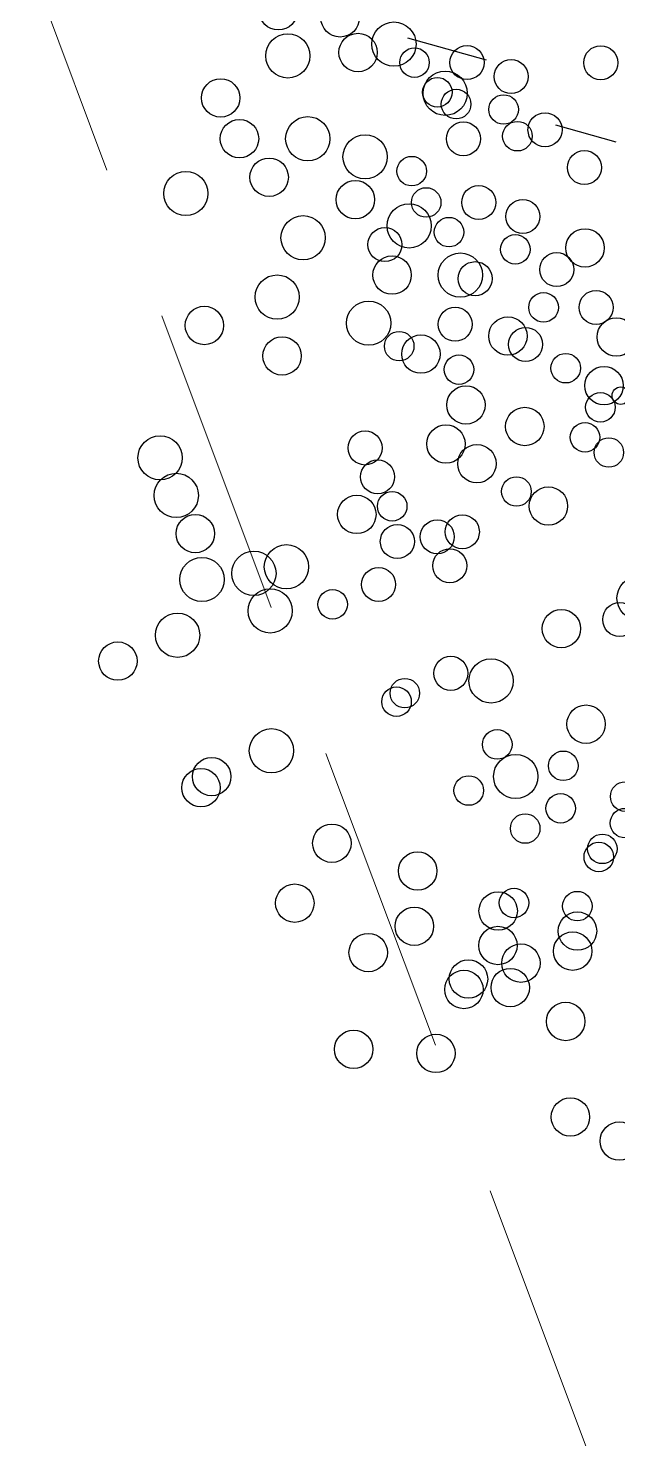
# Model space of a CAD drawing. Header units: millimetres. Extents: x 441156 to 441876, y 4514765 to 4515211.
# Drawn here: x 441562.407 to 441562.88, y 4514835.176 to 4514836.308 of the extents above; entities that cross this region are included whole.
import ezdxf

# ---------------------------------------------------------------- set-up
doc = ezdxf.new("R2010")
doc.units = ezdxf.units.MM
doc.linetypes.add('HIDDEN', pattern=[0.375, 0.25, -0.125])
doc.layers.add('01_piscinas', color=254, linetype='Continuous')
doc.layers.add('INGIN ELECTRICIDAD ALUMBRADO', color=120, linetype='HIDDEN')

msp = doc.modelspace()

# ---------------------------------------------------------------- linework, layer by layer
at = {"layer": '01_piscinas'}
for p, q in [((441562.77463085, 4514836.28278895, 0.00000097), (441562.71162616, 4514836.30030657, 0.00000097)), ((441562.87872737, 4514836.21703839, 0.00000097), (441562.83026223, 4514836.23051348, 0.00000097))]:
    msp.add_line(p, q, dxfattribs=at)
for centre, radius in [((441562.60772902, 4514836.32235118, 0.00000097), 0.01541533), ((441562.65729863, 4514836.31670008, 0.00000097), 0.01541533), ((441562.70048634, 4514836.29561586, 0.00000097), 0.01775907), ((441562.61536638, 4514836.28612742, 0.00000097), 0.01775907), ((441562.67169555, 4514836.2888587, 0.00000097), 0.01541533), ((441562.75909865, 4514836.28073761, 0.00000097), 0.01366082), ((441562.86638832, 4514836.28065706, 0.00000097), 0.01366082), ((441562.71697212, 4514836.2807611, 0.00000097), 0.01185795), ((441562.79451429, 4514836.26954322, 0.00000097), 0.01366082), ((441562.74155159, 4514836.25612717, 0.00000097), 0.01775907), ((441562.56145788, 4514836.25242828, 0.00000097), 0.01541533), ((441562.73527691, 4514836.25695536, 0.00000097), 0.01185795), ((441562.75034135, 4514836.24747087, 0.00000097), 0.01185795), ((441562.78847182, 4514836.24312387, 0.00000097), 0.01185795), ((441562.63131392, 4514836.21969675, 0.00000097), 0.01775907), ((441562.82169314, 4514836.22690524, 0.00000097), 0.01366082), ((441562.57654943, 4514836.21972729, 0.00000097), 0.01541533), ((441562.75621624, 4514836.21960644, 0.00000097), 0.01366082), ((441562.79954637, 4514836.22170743, 0.00000097), 0.01185795), ((441562.67735425, 4514836.20514404, 0.00000097), 0.01775907), ((441562.60034565, 4514836.18877983, 0.00000097), 0.01541533), ((441562.71474817, 4514836.19368403, 0.00000097), 0.01185795), ((441562.85328179, 4514836.19652932, 0.00000097), 0.01366082), ((441562.53352346, 4514836.17574411, 0.00000097), 0.01775907), ((441562.66949904, 4514836.17079889, 0.00000097), 0.01541533), ((441562.72635705, 4514836.16852942, 0.00000097), 0.01185795), ((441562.76848358, 4514836.16850592, 0.00000097), 0.01366082), ((441562.80389922, 4514836.15731154, 0.00000097), 0.01366082), ((441562.62756679, 4514836.14022624, 0.00000097), 0.01775907), ((441562.71268675, 4514836.14971467, 0.00000097), 0.01775907), ((441562.69326015, 4514836.1346962, 0.00000097), 0.01366082), ((441562.74466183, 4514836.14472368, 0.00000097), 0.01185795), ((441562.85380026, 4514836.13208247, 0.00000097), 0.01541533), ((441562.79785675, 4514836.13089219, 0.00000097), 0.01185795), ((441562.69898751, 4514836.11025652, 0.00000097), 0.01541533), ((441562.753752, 4514836.11022598, 0.00000097), 0.01775907), ((441562.83107807, 4514836.11467356, 0.00000097), 0.01366082), ((441562.76560117, 4514836.10737476, 0.00000097), 0.01366082), ((441562.60678341, 4514836.09263948, 0.00000097), 0.01775907), ((441562.68019624, 4514836.07168719, 0.00000097), 0.01775907), ((441562.82054018, 4514836.08432113, 0.00000097), 0.01185795), ((441562.86266672, 4514836.08429764, 0.00000097), 0.01366082), ((441562.5483872, 4514836.06981293, 0.00000097), 0.01541533), ((441562.74961395, 4514836.07076956, 0.00000097), 0.01366082), ((441562.79193712, 4514836.06132812, 0.00000097), 0.01541533), ((441562.80608536, 4514836.05465242, 0.00000097), 0.01366082), ((441562.87892685, 4514836.06055597, 0.00000097), 0.01541533), ((441562.61074315, 4514836.04535679, 0.00000097), 0.01541533), ((441562.7046938, 4514836.05321068, 0.00000097), 0.01185795), ((441562.72209601, 4514836.04683327, 0.00000097), 0.01541533), ((441562.75265991, 4514836.03439826, 0.00000097), 0.01185795), ((441562.83831595, 4514836.03553402, 0.00000097), 0.01185795), ((441562.86903405, 4514836.02154545, 0.00000097), 0.01541533), ((441562.75826303, 4514836.00603868, 0.00000097), 0.01541533), ((441562.86613674, 4514836.00415356, 0.00000097), 0.01185795), ((441562.88246282, 4514836.01352942, 0.00000097), 0.00701654), ((441562.80548845, 4514835.98874628, 0.00000097), 0.01541533), ((441562.74220356, 4514835.97472118, 0.00000097), 0.01541533), ((441562.8537833, 4514835.98006318, 0.00000097), 0.01185795), ((441562.51281335, 4514835.96360831, 0.00000097), 0.01775907), ((441562.67732929, 4514835.97151482, 0.00000097), 0.01366082), ((441562.87288677, 4514835.96787384, 0.00000097), 0.01185795), ((441562.76703806, 4514835.95887504, 0.00000097), 0.01541533), ((441562.68735698, 4514835.94833278, 0.00000097), 0.01366082), ((441562.52584934, 4514835.93347165, 0.00000097), 0.01775907), ((441562.7987605, 4514835.93657624, 0.00000097), 0.01185795), ((441562.67067391, 4514835.91818816, 0.00000097), 0.01541533), ((441562.69908564, 4514835.92472967, 0.00000097), 0.01185795), ((441562.82444838, 4514835.9249128, 0.00000097), 0.01541533), ((441562.5410966, 4514835.90278762, 0.00000097), 0.01541533), ((441562.70321494, 4514835.89643181, 0.00000097), 0.01366082), ((441562.73524739, 4514835.90021604, 0.00000097), 0.01366082), ((441562.75533509, 4514835.90426267, 0.00000097), 0.01366082), ((441562.58810687, 4514835.8709199, 0.00000097), 0.01775907), ((441562.61422088, 4514835.87618052, 0.00000097), 0.01775907), ((441562.74527508, 4514835.877034, 0.00000097), 0.01366082), ((441562.54646469, 4514835.8660004, 0.00000097), 0.01775907), ((441562.68816815, 4514835.86197986, 0.00000097), 0.01366082), ((441562.89715297, 4514835.85100876, 0.00000097), 0.01775907), ((441562.60114287, 4514835.84078324, 0.00000097), 0.01775907), ((441562.65128307, 4514835.84603963, 0.00000097), 0.01185795), ((441562.83483918, 4514835.82655684, 0.00000097), 0.01541533), ((441562.88161607, 4514835.83377704, 0.00000097), 0.01366082), ((441562.52690386, 4514835.82121286, 0.00000097), 0.01775907), ((441562.47895326, 4514835.80049056, 0.00000097), 0.01541533), ((441562.74608625, 4514835.79068108, 0.00000097), 0.01366082), ((441562.77838615, 4514835.7845492, 0.00000097), 0.01775907), ((441562.70920117, 4514835.77474085, 0.00000097), 0.01185795), ((441562.70257206, 4514835.76790964, 0.00000097), 0.01185795), ((441562.85463171, 4514835.74986689, 0.00000097), 0.01541533), ((441562.60219739, 4514835.72852445, 0.00000097), 0.01775907), ((441562.78337265, 4514835.7336232, 0.00000097), 0.01185795), ((441562.83633937, 4514835.71647274, 0.00000097), 0.01185795), ((441562.55424678, 4514835.70780215, 0.00000097), 0.01541533), ((441562.79817868, 4514835.70785925, 0.00000097), 0.01775907), ((441562.54562895, 4514835.69892158, 0.00000097), 0.01541533), ((441562.76049016, 4514835.69661086, 0.00000097), 0.01185795), ((441562.83425681, 4514835.68234131, 0.00000097), 0.01185795), ((441562.88601461, 4514835.69178592, 0.00000097), 0.01185795), ((441562.88587052, 4514835.67048239, 0.00000097), 0.01185795), ((441562.80580556, 4514835.66613626, 0.00000097), 0.01185795), ((441562.65066971, 4514835.6543492, 0.00000097), 0.01541533), ((441562.86767633, 4514835.64979761, 0.00000097), 0.01185795), ((441562.86485506, 4514835.64333787, 0.00000097), 0.01185795), ((441562.71952645, 4514835.63205361, 0.00000097), 0.01541533), ((441562.62092247, 4514835.60623316, 0.00000097), 0.01541533), ((441562.78410425, 4514835.59996074, 0.00000097), 0.01541533), ((441562.79681156, 4514835.60639233, 0.00000097), 0.01185795), ((441562.84761394, 4514835.60386167, 0.00000097), 0.01185795), ((441562.71681911, 4514835.58768275, 0.00000097), 0.01541533), ((441562.84772022, 4514835.58384274, 0.00000097), 0.01541533), ((441562.6798325, 4514835.56661618, 0.00000097), 0.01541533), ((441562.78391695, 4514835.57226616, 0.00000097), 0.01541533), ((441562.84386678, 4514835.56774883, 0.00000097), 0.01541533), ((441562.80234356, 4514835.55810758, 0.00000097), 0.01541533), ((441562.7602645, 4514835.54537593, 0.00000097), 0.01541533), ((441562.75659684, 4514835.53697827, 0.00000097), 0.01541533), ((441562.7937857, 4514835.53851304, 0.00000097), 0.01541533), ((441562.83826936, 4514835.51130753, 0.00000097), 0.01541533), ((441562.66814029, 4514835.48894907, 0.00000097), 0.01541533), ((441562.73418339, 4514835.48565922, 0.00000097), 0.01541533), ((441562.84209724, 4514835.43463946, 0.00000097), 0.01541533), ((441562.8812847, 4514835.41530234, 0.00000097), 0.01541533)]:
    msp.add_circle(centre, radius, dxfattribs=at)
at = {"layer": 'INGIN ELECTRICIDAD ALUMBRADO', "color": 86, "lineweight": 13, "elevation": 0.00000131}
msp.add_lwpolyline([(441562.99736746, 4514834.79020219), (441561.72832095, 4514838.17082134)], dxfattribs=at)

doc.saveas('drawing.dxf')
